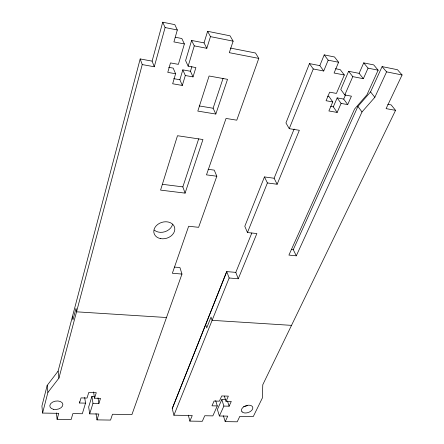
<?xml version="1.0" encoding="UTF-8"?>
<svg xmlns="http://www.w3.org/2000/svg" width="444" height="444" viewBox="0 0 444 444"><rect width="100%" height="100%" fill="white"/><g stroke="black" fill="none" stroke-linecap="round" stroke-linejoin="round"><path stroke-width="0.67" d="M140.182 58.941L142.235 64.58L154.284 66.761L152.103 61.128L140.182 58.941L58.097 371.14L47.175 385.414L41.914 406.016L42.574 413.064L58.736 413.336L57.093 419.303L71.145 419.502L72.872 413.58L82.323 413.741L85.526 403.135L84.693 397.474M42.574 413.064L47.897 392.435L47.175 385.414M47.897 392.435L58.924 378.122L142.235 64.58M152.103 61.128L162.72 22.2L174.814 24.648L177.323 29.987L173.915 41.914L184.377 43.945L178.371 64.358L170.485 62.909L167.765 72.361L175.602 73.765L172.661 83.766L182.312 85.448L185.32 75.508L182.823 69.869L190.448 71.256L193.023 76.89L185.32 75.508M154.284 66.761L165.101 27.539L162.72 22.2M85.526 403.135L79.52 403.002L81.03 397.896L87.057 398.046L88.739 392.485L96.27 392.685L94.55 398.229L100.511 398.373L98.912 403.43L92.979 403.296L89.705 413.869L98.862 414.024L96.992 419.88L110.55 420.074L112.493 414.258L131.918 414.591L181.968 274.059L179.942 267.56L174.492 267.083M182.312 85.448L179.87 79.748L182.823 69.869M191.619 40.448L194.278 45.871L206.815 48.302L204.029 42.885L191.619 40.448L185.598 60.589L188.145 66.156L195.898 67.582L193.023 76.89M188.145 66.156L194.278 45.871M190.448 71.256L191.864 66.639M94.522 396.47L91.908 396.403L88.672 406.965L89.705 413.869M204.029 42.885L207.614 31.291L230.048 35.831L233.128 41.159L229.309 52.675L258.785 58.397L236.78 120.18L226.04 118.443L206.477 174.858L216.816 176.235L198.618 227.317L188.656 226.246L172.355 273.249L181.968 274.059M206.815 48.302L210.467 36.624L207.614 31.291M185.081 193.123L202.952 139.538L177.483 135.72L160.567 190.104L185.081 193.123L182.845 186.885L198.69 138.844M215.828 114.041L227.528 79.332L209.091 75.996L197.802 111.094L215.828 114.041L213.109 108.236L223.088 78.305M319.83 65.634L324.203 54.884L328.177 60.179L323.726 71.001L319.83 65.634L309.462 63.597L285.947 122.933L289.244 128.666L299.339 130.297L277.145 184.249L267.405 182.95L264.452 176.928L274.109 178.244L277.145 184.249M172.244 408.552L226.723 271.55L229.154 278L173.909 415.268L172.244 408.552L226.767 271.595L235.797 272.383L238.262 278.771L229.154 278M264.452 176.928L244.799 226.29L247.452 232.534L256.865 233.544L238.262 278.771M247.452 232.534L267.405 182.95M289.244 128.666L313.264 68.97L309.462 63.597M235.797 272.383L251.809 233.033M274.109 178.244L294.128 129.049M324.203 54.884L334.526 56.976L338.6 62.265L334.082 73.01L344.322 74.997L336.419 93.418L329.676 92.18L326.063 100.721L332.772 101.92L328.887 110.972L337.168 112.415L341.092 103.413L337.157 97.896L333.294 106.849L337.168 112.415M215.69 400.71L217.277 405.933L212.848 415.878L204.745 415.739L202.32 421.295L189.888 421.112L192.246 415.523L173.904 415.207M359.113 73.349L363.719 62.882L368.048 68.154L363.353 78.693L359.113 73.349L348.629 71.29L340.781 89.494L344.783 94.955L351.426 96.176L347.702 104.595L341.092 103.413M344.783 94.955L352.78 76.64L348.629 71.29M347.702 104.595L343.706 99.09L345.532 94.905M225.741 399.667L221.839 399.567L217.405 409.473L219.386 415.989L227.739 416.133L225.202 421.628L237.218 421.8L239.816 416.339L253.263 416.572L262.354 398.013L262.781 384.759L395.554 110.345L391.153 104.895L387.801 104.285M363.719 62.882L373.72 64.907L378.133 70.174L366.944 94.805L354.562 109.046L288.911 255.1L296.298 255.827L293.279 249.645L357.903 106.438L370.557 91.897L382.101 66.6L397.474 69.714L402.086 74.964L386.086 108.636L395.554 110.345M219.386 415.989L223.87 406.077L221.839 399.567M223.87 406.077L229.115 406.193L231.285 401.454L226.018 401.326L228.366 396.137L221.723 395.959L219.403 401.165L214.075 401.032L211.977 405.816L217.277 405.933M296.298 255.827L361.999 111.955L374.83 97.314L386.58 71.861L382.101 66.6M291.519 325.363L212.104 320.335L211.028 317.094L206.704 327.894L205.7 324.686M166.494 317.516L76.54 311.821L76.007 308.336L72.944 319.935L72.45 316.555M291.281 249.445L293.279 249.645M162.604 184.332L182.845 186.885M208.097 169.297L214.247 170.13L216.816 176.235M199.228 105.933L213.109 108.236M173.726 78.66L179.87 79.748M330.769 106.405L333.294 106.849M168.681 67.305L173.204 68.126L175.602 73.765M327.572 96.159L328.904 96.398L332.772 101.92M337.157 97.896L343.706 99.09M313.264 68.97L323.726 71.001M352.78 76.64L363.353 78.693M175.352 37.246L181.824 38.523L184.377 43.945M230.369 48.063L255.489 52.997L258.785 58.397M335.509 68.715L340.248 69.647L344.322 74.997M165.101 27.539L177.323 29.987M210.467 36.624L233.128 41.159M328.177 60.179L338.6 62.265M368.048 68.154L378.133 70.174M386.58 71.861L402.086 74.964M370.557 91.897L374.83 97.314M357.903 106.438L361.999 111.955M227.456 400.999L229.115 406.193M224.37 396.12L226.018 401.326M223.399 415.778L225.202 421.628M188.3 415.173L189.888 421.112M97.996 397.802L98.912 403.43M93.562 391.963L94.55 398.229M96.004 413.625L96.992 419.88M91.908 396.403L92.979 403.296M79.343 401.742L79.52 403.002M58.097 371.14L58.924 378.122M56.388 412.937L57.093 419.303M247.469 405.477A5.844 3.602 -18.9 0 1 243.645 406.549M172.599 224.181A10.589 8.275 -16.6 0 1 165.018 231.696A10.589 8.275 -16.6 0 1 154.323 230.131M242.047 411.827L241.553 411.011A5.889 3.596 -18.9 0 1 245.271 405.966A5.889 3.596 -18.9 0 1 252.236 406.399L252.714 407.22A5.889 3.596 -18.9 0 1 248.984 412.232A5.889 3.596 -18.9 0 1 242.047 411.827M160.473 238.578A10.695 8.297 -16.7 0 0 174.697 227.833A10.695 8.297 -16.7 0 0 157.72 224.448A10.695 8.297 -16.7 0 0 160.473 238.578M53.452 409.318A6.588 4.207 -9.3 0 0 62.859 404.329A6.588 4.207 -9.3 0 0 52.703 402.064A6.588 4.207 -9.3 0 0 53.452 409.318"/></g></svg>
